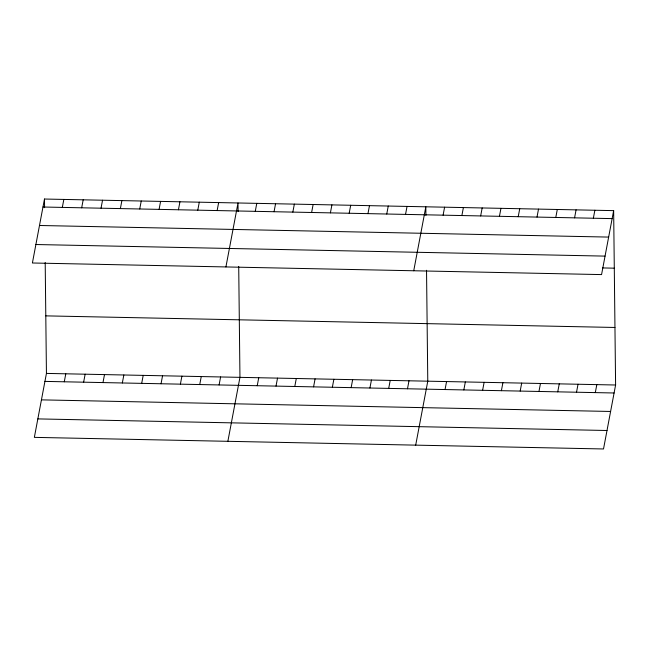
<?xml version="1.0" encoding="UTF-8"?>
<svg xmlns="http://www.w3.org/2000/svg" width="648" height="648" viewBox="0 0 648 648"><rect width="100%" height="100%" fill="white"/><g stroke="black" fill="none" stroke-linecap="round" stroke-linejoin="round"><path stroke-width="0.97" d="M44.485 199.033L32.4 262.991L601.563 274.59L613.648 210.632L44.485 199.033L44.582 207.668M62.33 207.409L63.836 199.43M45.198 262.505L46.437 373.41L34.352 437.368L603.515 448.967L615.6 385.009L613.648 210.632M81.68 207.806L83.187 199.819M64.282 381.785L65.788 373.807M101.031 208.202L102.538 200.216M83.633 382.182L85.147 374.196M120.382 208.591L121.889 200.613M102.983 382.579L104.498 374.593M139.733 208.988L141.24 201.002M122.334 382.968L123.849 374.99M159.084 209.385L160.591 201.398M141.693 383.365L143.2 375.378M178.435 209.774L179.942 201.795M161.044 383.762L162.551 375.775M197.786 210.171L199.292 202.184M180.395 384.151L181.902 376.172M217.137 210.568L218.651 202.581M199.746 384.548L201.253 376.569M225.917 266.936L238.002 202.978L238.1 211.604M219.097 384.944L220.604 376.958M255.272 211.345L256.778 203.359M227.869 441.312L239.954 377.355L238.715 266.45M274.055 211.726L275.562 203.739M257.232 385.722L258.738 377.735M292.839 212.107L294.346 204.128M276.007 386.103L277.522 378.116M311.623 212.487L313.13 204.509M294.791 386.483L296.298 378.505M330.399 212.876L331.914 204.889M313.575 386.864L315.082 378.886M349.183 213.257L350.69 205.27M332.359 387.253L333.866 379.266M367.967 213.638L369.473 205.659M351.143 387.634L352.65 379.647M386.751 214.018L388.257 206.04M369.919 388.014L371.434 380.036M405.535 214.407L407.041 206.42M388.703 388.395L390.209 380.416M413.74 270.759L425.825 206.801L425.922 215.436M407.487 388.784L408.993 380.797M443.094 215.168L444.601 207.19M415.692 445.144L427.777 381.178L426.53 270.281M461.878 215.549L463.385 207.571M445.055 389.545L446.561 381.567M480.662 215.938L482.169 207.951M463.83 389.926L465.345 381.947M499.446 216.319L500.953 208.332M482.614 390.315L484.121 382.328M518.222 216.699L519.736 208.721M501.398 390.695L502.905 382.709M537.006 217.08L538.512 209.101M520.182 391.076L521.689 383.098M555.79 217.469L557.296 209.482M538.966 391.457L540.473 383.478M574.574 217.85L576.08 209.863M557.742 391.846L559.256 383.859M593.357 218.23L594.864 210.252M576.526 392.226L578.032 384.24M595.31 392.607L596.816 384.629M42.979 207.012L612.133 218.611M39.488 225.488L608.642 237.087M35.891 244.523L605.046 256.114M602.429 267.932L614.288 268.175M45.797 315.868L614.952 327.467M46.437 373.41L615.6 385.009M44.931 381.397L614.093 392.988M41.44 399.865L610.602 411.464M37.843 418.9L607.006 430.499"/></g></svg>
